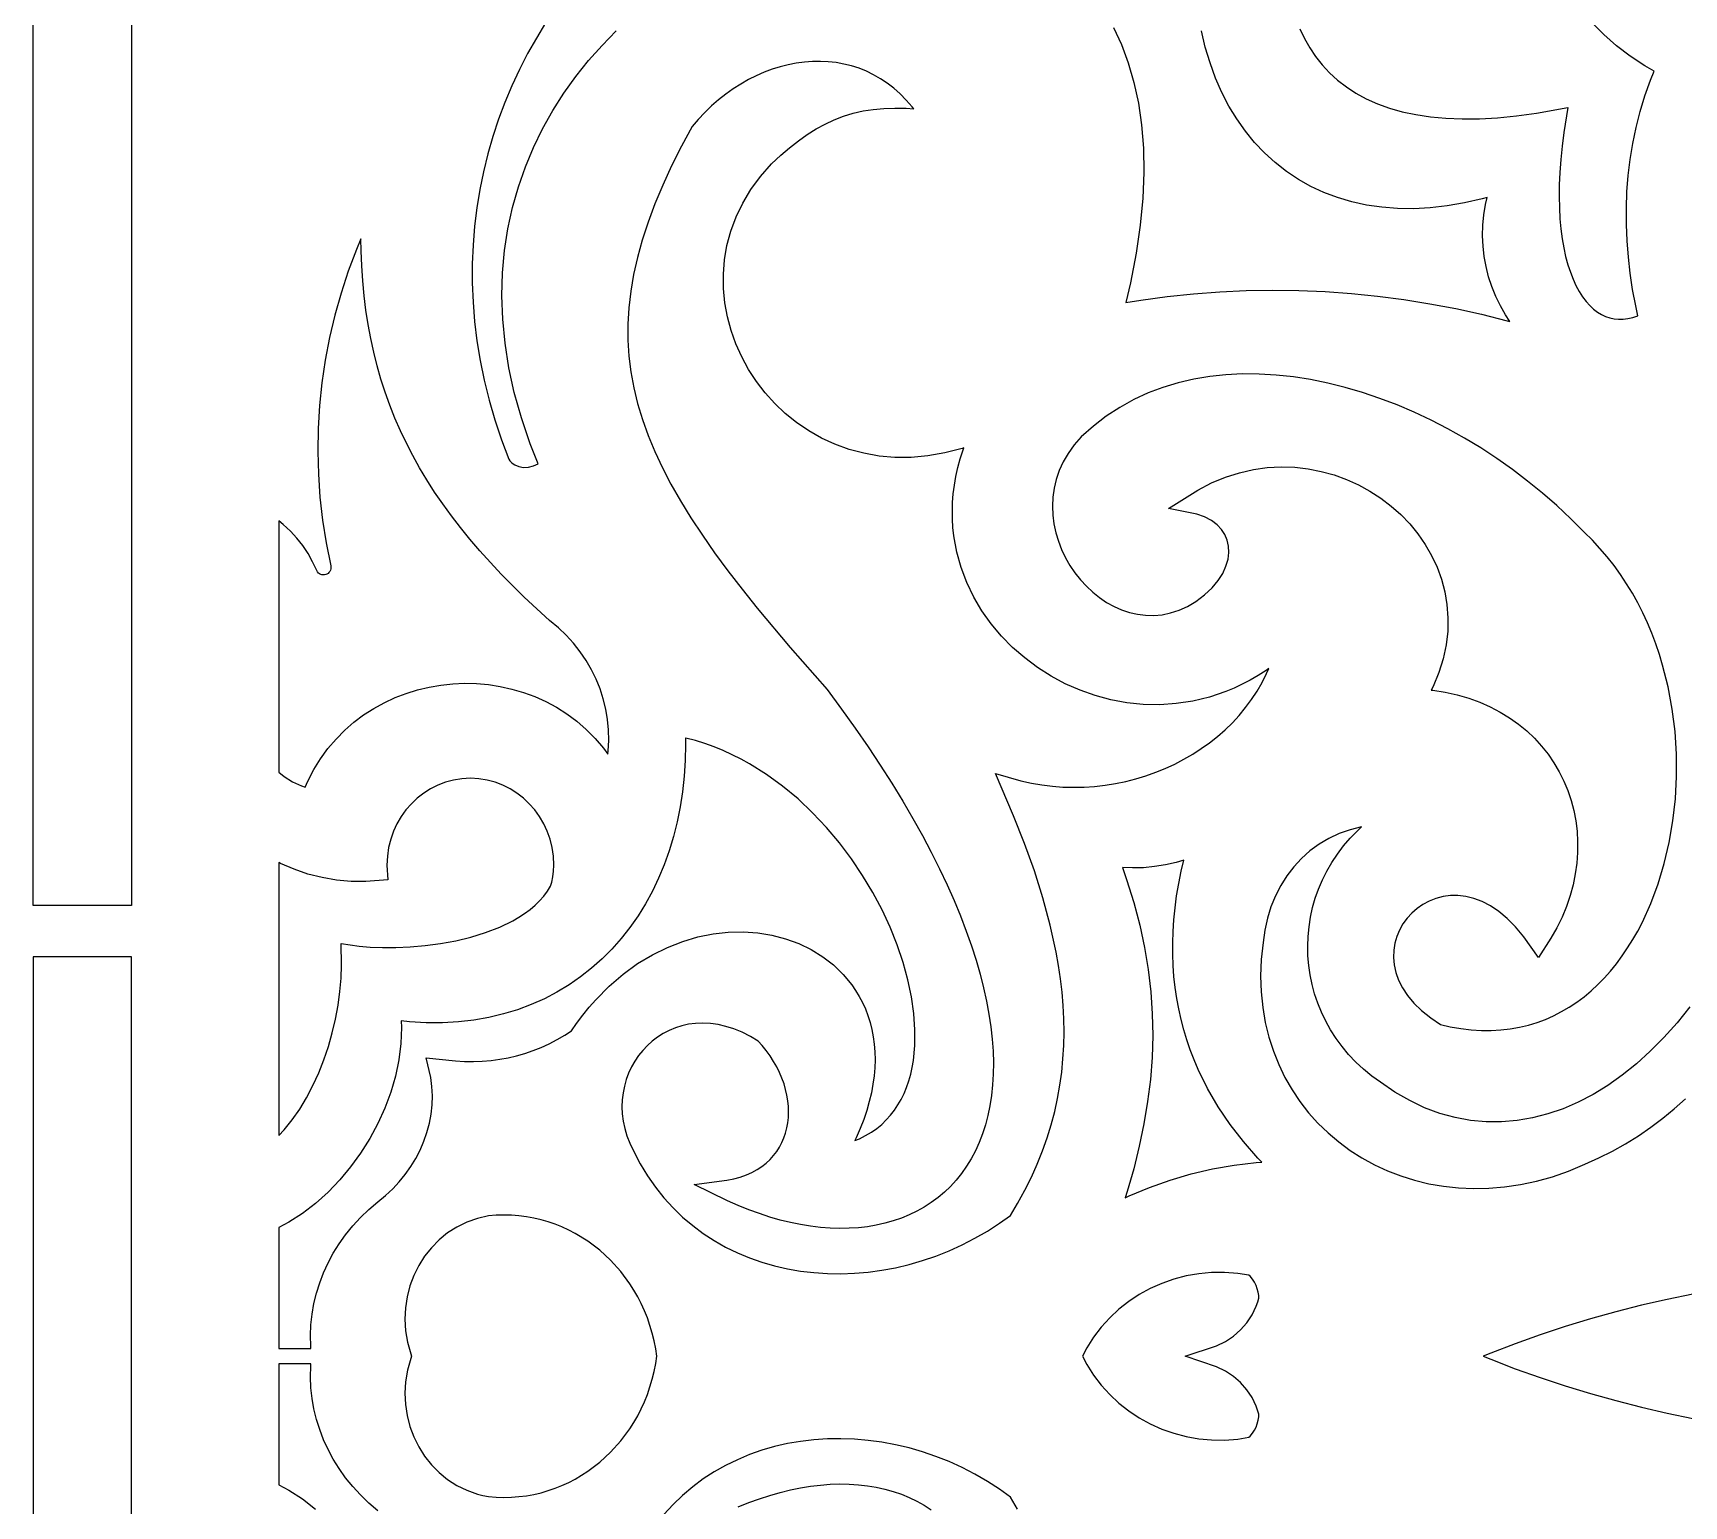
# Model space of a CAD drawing. Extents: x -375 to 375, y -1025 to 1025.
# Drawn here: x -275 to -207.8, y -717.9 to -658 of the extents above; entities that cross this region are included whole.
import ezdxf

# ---------------------------------------------------------------- set-up
doc = ezdxf.new("R2010")
doc.units = 0
doc.layers.add('LAYER_10', color=1, linetype='CONTINUOUS')

msp = doc.modelspace()

# ---------------------------------------------------------------- linework, layer by layer
at = {"layer": 'LAYER_10'}
for points in [[(-275, -693.463), (-275, -464.039), (-271, -464.039), (-271, -693.463)], [(-244.742, -700.022), (-244.87, -699.798), (-245.012, -699.578), (-245.169, -699.362), (-245.341, -699.152), (-245.504, -698.975), (-245.818, -698.786), (-246.156, -698.615), (-246.489, -698.479), (-246.815, -698.375), (-247.134, -698.302), (-247.445, -698.258), (-247.749, -698.243), (-248.043, -698.254), (-248.328, -698.29), (-248.603, -698.351), (-248.868, -698.434), (-249.121, -698.539), (-249.363, -698.665), (-249.592, -698.81), (-249.807, -698.974), (-250.008, -699.154), (-250.194, -699.351), (-250.364, -699.563), (-250.517, -699.788), (-250.652, -700.025), (-250.769, -700.274), (-250.866, -700.533), (-250.942, -700.801), (-250.998, -701.077), (-251.031, -701.359), (-251.042, -701.646), (-251.029, -701.938), (-250.992, -702.233), (-250.929, -702.53), (-250.839, -702.829), (-250.722, -703.128), (-250.573, -703.434), (-250.299, -703.962), (-250.001, -704.454), (-249.678, -704.917), (-249.332, -705.351), (-248.963, -705.756), (-248.573, -706.132), (-248.162, -706.479), (-247.733, -706.798), (-247.286, -707.088), (-246.823, -707.349), (-246.345, -707.583), (-245.853, -707.788), (-245.349, -707.965), (-244.833, -708.113), (-244.308, -708.234), (-243.774, -708.326), (-243.233, -708.391), (-242.686, -708.427), (-242.134, -708.435), (-241.58, -708.415), (-241.024, -708.368), (-240.468, -708.293), (-239.913, -708.189), (-239.36, -708.059), (-238.811, -707.9), (-238.267, -707.715), (-237.73, -707.502), (-237.201, -707.261), (-236.682, -706.994), (-236.173, -706.699), (-235.676, -706.377), (-235.236, -706.061), (-234.945, -705.576), (-234.652, -705.043), (-234.385, -704.51), (-234.146, -703.977), (-233.932, -703.443), (-233.743, -702.909), (-233.579, -702.375), (-233.438, -701.84), (-233.321, -701.305), (-233.226, -700.769), (-233.152, -700.232), (-233.1, -699.694), (-233.069, -699.156), (-233.058, -698.616), (-233.066, -698.075), (-233.093, -697.533), (-233.138, -696.99), (-233.2, -696.446), (-233.28, -695.901), (-233.376, -695.356), (-233.616, -694.256), (-233.914, -693.154), (-234.265, -692.046), (-234.665, -690.933), (-235.11, -689.815), (-235.849, -688.095), (-234.811, -688.387), (-234.387, -688.483), (-233.961, -688.557), (-233.532, -688.611), (-233.102, -688.643), (-232.671, -688.654), (-232.242, -688.646), (-231.813, -688.617), (-231.388, -688.569), (-230.966, -688.501), (-230.548, -688.415), (-230.135, -688.309), (-229.729, -688.186), (-229.329, -688.044), (-228.938, -687.885), (-228.556, -687.709), (-228.184, -687.516), (-227.822, -687.307), (-227.473, -687.082), (-227.136, -686.841), (-226.812, -686.585), (-226.503, -686.313), (-226.21, -686.028), (-225.933, -685.728), (-225.672, -685.415), (-225.43, -685.088), (-225.206, -684.748), (-225.002, -684.395), (-224.819, -684.03), (-224.728, -683.82), (-224.84, -683.9), (-225.159, -684.105), (-225.482, -684.294), (-225.808, -684.465), (-226.137, -684.62), (-226.472, -684.759), (-227.139, -684.985), (-227.813, -685.149), (-228.49, -685.252), (-229.165, -685.295), (-229.835, -685.282), (-230.497, -685.214), (-231.149, -685.094), (-231.786, -684.923), (-232.407, -684.705), (-233.007, -684.44), (-233.584, -684.132), (-234.136, -683.781), (-234.658, -683.392), (-235.148, -682.964), (-235.603, -682.501), (-236.02, -682.004), (-236.395, -681.475), (-236.726, -680.916), (-237.009, -680.331), (-237.24, -679.719), (-237.418, -679.085), (-237.537, -678.433), (-237.574, -678.095), (-237.596, -677.756), (-237.601, -677.413), (-237.59, -677.066), (-237.562, -676.717), (-237.517, -676.364), (-237.455, -676.009), (-237.375, -675.651), (-237.276, -675.291), (-237.159, -674.93), (-237.128, -674.847), (-237.201, -674.873), (-237.906, -675.058), (-238.598, -675.178), (-239.276, -675.237), (-239.937, -675.237), (-240.579, -675.181), (-241.2, -675.071), (-241.8, -674.911), (-242.375, -674.702), (-242.923, -674.449), (-243.444, -674.154), (-243.936, -673.82), (-244.396, -673.449), (-244.823, -673.046), (-245.215, -672.611), (-245.571, -672.149), (-245.89, -671.662), (-246.169, -671.153), (-246.406, -670.625), (-246.601, -670.079), (-246.751, -669.52), (-246.855, -668.95), (-246.91, -668.371), (-246.915, -667.787), (-246.869, -667.201), (-246.769, -666.616), (-246.613, -666.034), (-246.401, -665.46), (-246.13, -664.896), (-245.8, -664.346), (-245.409, -663.812), (-244.954, -663.296), (-244.583, -662.952), (-244.222, -662.643), (-243.864, -662.361), (-243.504, -662.107), (-243.142, -661.88), (-242.776, -661.68), (-242.403, -661.507), (-242.022, -661.361), (-241.631, -661.242), (-241.23, -661.15), (-240.816, -661.085), (-240.389, -661.045), (-239.945, -661.031), (-239.485, -661.041), (-239.174, -661.063), (-239.236, -660.98), (-239.473, -660.705), (-239.721, -660.454), (-239.979, -660.225), (-240.247, -660.02), (-240.523, -659.836), (-240.807, -659.674), (-241.099, -659.534), (-241.398, -659.415), (-241.702, -659.317), (-242.013, -659.24), (-242.328, -659.183), (-242.647, -659.147), (-242.969, -659.132), (-243.294, -659.136), (-243.621, -659.16), (-243.949, -659.204), (-244.278, -659.268), (-244.605, -659.352), (-244.932, -659.454), (-245.256, -659.576), (-245.578, -659.716), (-245.895, -659.876), (-246.208, -660.054), (-246.515, -660.25), (-246.817, -660.464), (-247.111, -660.696), (-247.397, -660.946), (-247.674, -661.214), (-247.942, -661.499), (-248.183, -661.781), (-248.615, -662.583), (-249.019, -663.387), (-249.381, -664.169), (-249.7, -664.93), (-249.979, -665.673), (-250.216, -666.397), (-250.413, -667.106), (-250.569, -667.801), (-250.686, -668.482), (-250.762, -669.153), (-250.8, -669.815), (-250.798, -670.469), (-250.758, -671.117), (-250.679, -671.762), (-250.561, -672.406), (-250.405, -673.049), (-250.21, -673.695), (-249.977, -674.344), (-249.705, -674.998), (-249.395, -675.659), (-249.047, -676.328), (-248.66, -677.007), (-248.235, -677.698), (-247.771, -678.401), (-247.27, -679.119), (-246.73, -679.852), (-246.153, -680.602), (-245.539, -681.37), (-244.198, -682.971), (-242.699, -684.674), (-242.109, -685.47), (-241.554, -686.245), (-241.029, -687.006), (-240.532, -687.755), (-240.063, -688.49), (-239.621, -689.212), (-239.207, -689.92), (-238.82, -690.615), (-238.459, -691.296), (-238.124, -691.964), (-237.815, -692.619), (-237.53, -693.259), (-237.271, -693.886), (-237.036, -694.499), (-236.824, -695.098), (-236.636, -695.684), (-236.472, -696.255), (-236.33, -696.813), (-236.21, -697.356), (-236.112, -697.885), (-236.035, -698.4), (-235.98, -698.901), (-235.946, -699.387), (-235.932, -699.859), (-235.938, -700.317), (-235.963, -700.76), (-236.008, -701.188), (-236.072, -701.601), (-236.155, -702), (-236.256, -702.383), (-236.375, -702.752), (-236.511, -703.104), (-236.665, -703.441), (-236.836, -703.762), (-237.023, -704.067), (-237.225, -704.355), (-237.443, -704.627), (-237.676, -704.882), (-237.923, -705.119), (-238.184, -705.339), (-238.459, -705.542), (-238.745, -705.727), (-239.044, -705.894), (-239.354, -706.044), (-239.675, -706.176), (-240.006, -706.289), (-240.346, -706.385), (-240.697, -706.463), (-241.055, -706.523), (-241.422, -706.564), (-241.797, -706.588), (-242.179, -706.594), (-242.568, -706.582), (-242.964, -706.552), (-243.365, -706.504), (-243.772, -706.438), (-244.185, -706.354), (-244.602, -706.251), (-245.023, -706.131), (-245.448, -705.992), (-245.877, -705.835), (-246.309, -705.66), (-246.743, -705.466), (-248.106, -704.805), (-246.773, -704.631), (-246.49, -704.575), (-246.226, -704.503), (-245.98, -704.416), (-245.752, -704.315), (-245.542, -704.201), (-245.349, -704.075), (-245.173, -703.937), (-245.014, -703.789), (-244.87, -703.632), (-244.743, -703.464), (-244.63, -703.288), (-244.533, -703.104), (-244.45, -702.912), (-244.383, -702.713), (-244.33, -702.507), (-244.292, -702.295), (-244.27, -702.078), (-244.262, -701.857), (-244.269, -701.632), (-244.292, -701.404), (-244.329, -701.173), (-244.382, -700.942), (-244.449, -700.711), (-244.532, -700.479), (-244.629, -700.25)], [(-251.597, -687.176), (-251.576, -686.745), (-251.586, -686.316), (-251.627, -685.891), (-251.699, -685.471), (-251.801, -685.057), (-251.932, -684.652), (-252.092, -684.256), (-252.28, -683.871), (-252.496, -683.499), (-252.739, -683.14), (-253.009, -682.798), (-253.306, -682.473), (-253.628, -682.166), (-253.991, -681.867), (-255.013, -680.923), (-255.955, -679.983), (-256.82, -679.041), (-257.226, -678.566), (-257.613, -678.09), (-257.981, -677.612), (-258.331, -677.13), (-258.662, -676.645), (-258.976, -676.156), (-259.272, -675.663), (-259.549, -675.165), (-259.809, -674.661), (-260.051, -674.152), (-260.276, -673.637), (-260.483, -673.116), (-260.673, -672.587), (-260.846, -672.051), (-261.002, -671.508), (-261.141, -670.956), (-261.263, -670.396), (-261.369, -669.827), (-261.458, -669.249), (-261.531, -668.661), (-261.588, -668.063), (-261.629, -667.454), (-261.654, -666.835), (-261.662, -666.351), (-261.847, -666.785), (-262.177, -667.666), (-262.469, -668.557), (-262.722, -669.458), (-262.936, -670.367), (-263.111, -671.282), (-263.246, -672.204), (-263.341, -673.13), (-263.397, -674.06), (-263.414, -674.992), (-263.39, -675.925), (-263.326, -676.857), (-263.221, -677.788), (-263.077, -678.717), (-262.89, -679.649), (-262.883, -679.713), (-262.888, -679.773), (-262.903, -679.828), (-262.927, -679.876), (-262.96, -679.919), (-262.999, -679.954), (-263.043, -679.983), (-263.091, -680.003), (-263.141, -680.016), (-263.193, -680.02), (-263.245, -680.015), (-263.296, -680.001), (-263.344, -679.977), (-263.388, -679.943), (-263.426, -679.898), (-263.458, -679.841), (-263.624, -679.478), (-263.813, -679.14), (-264.027, -678.819), (-264.267, -678.516), (-264.531, -678.231), (-264.817, -677.967), (-264.998, -677.824), (-264.998, -688.036), (-264.788, -688.211), (-264.45, -688.425), (-264.082, -688.596), (-263.927, -688.645), (-263.826, -688.407), (-263.58, -687.934), (-263.305, -687.49), (-263.002, -687.075), (-262.673, -686.69), (-262.32, -686.334), (-261.945, -686.009), (-261.551, -685.713), (-261.139, -685.448), (-260.712, -685.213), (-260.27, -685.008), (-259.817, -684.834), (-259.354, -684.691), (-258.883, -684.578), (-258.406, -684.496), (-257.924, -684.445), (-257.441, -684.425), (-256.956, -684.436), (-256.473, -684.478), (-255.993, -684.552), (-255.518, -684.658), (-255.05, -684.795), (-254.591, -684.964), (-254.142, -685.166), (-253.707, -685.4), (-253.286, -685.667), (-252.882, -685.966), (-252.496, -686.298), (-252.132, -686.663), (-251.79, -687.061), (-251.613, -687.302)], [(-226.415, -678.607), (-226.51, -678.379), (-226.649, -678.168), (-226.831, -677.976), (-227.06, -677.805), (-227.336, -677.661), (-227.66, -677.548), (-228.803, -677.315), (-227.611, -676.564), (-227.053, -676.275), (-226.49, -676.041), (-225.923, -675.86), (-225.355, -675.732), (-224.789, -675.654), (-224.228, -675.624), (-223.672, -675.64), (-223.126, -675.701), (-222.591, -675.805), (-222.07, -675.949), (-221.565, -676.132), (-221.078, -676.352), (-220.611, -676.607), (-220.167, -676.895), (-219.748, -677.215), (-219.356, -677.565), (-218.993, -677.943), (-218.662, -678.347), (-218.365, -678.776), (-218.105, -679.227), (-217.883, -679.7), (-217.703, -680.191), (-217.567, -680.7), (-217.478, -681.224), (-217.437, -681.76), (-217.447, -682.308), (-217.512, -682.863), (-217.631, -683.424), (-217.809, -683.989), (-218.046, -684.555), (-218.121, -684.698), (-218.057, -684.704), (-217.549, -684.784), (-217.061, -684.892), (-216.593, -685.028), (-216.145, -685.191), (-215.719, -685.379), (-215.314, -685.592), (-214.932, -685.827), (-214.572, -686.085), (-214.235, -686.363), (-213.922, -686.661), (-213.633, -686.977), (-213.368, -687.31), (-213.129, -687.659), (-212.915, -688.022), (-212.727, -688.399), (-212.565, -688.787), (-212.429, -689.187), (-212.321, -689.596), (-212.24, -690.013), (-212.187, -690.437), (-212.162, -690.867), (-212.165, -691.302), (-212.197, -691.739), (-212.258, -692.179), (-212.348, -692.619), (-212.468, -693.059), (-212.618, -693.497), (-212.799, -693.933), (-213.009, -694.364), (-213.251, -694.789), (-213.76, -695.572), (-214.349, -694.73), (-214.685, -694.326), (-215.025, -693.984), (-215.367, -693.702), (-215.709, -693.475), (-216.048, -693.301), (-216.382, -693.176), (-216.71, -693.096), (-217.03, -693.058), (-217.34, -693.06), (-217.64, -693.099), (-217.927, -693.173), (-218.2, -693.279), (-218.456, -693.415), (-218.693, -693.578), (-218.909, -693.766), (-219.103, -693.977), (-219.27, -694.208), (-219.41, -694.457), (-219.521, -694.72), (-219.6, -694.996), (-219.645, -695.282), (-219.655, -695.577), (-219.628, -695.879), (-219.56, -696.185), (-219.45, -696.496), (-219.293, -696.808), (-219.087, -697.121), (-218.829, -697.431), (-218.514, -697.737), (-218.141, -698.035), (-217.739, -698.299), (-217.342, -698.391), (-216.911, -698.467), (-216.489, -698.517), (-216.078, -698.543), (-215.676, -698.545), (-215.284, -698.523), (-214.902, -698.479), (-214.53, -698.413), (-214.168, -698.326), (-213.815, -698.218), (-213.472, -698.09), (-213.139, -697.943), (-212.815, -697.776), (-212.501, -697.592), (-212.197, -697.389), (-211.903, -697.169), (-211.618, -696.932), (-211.344, -696.678), (-211.08, -696.409), (-210.826, -696.125), (-210.582, -695.827), (-210.35, -695.514), (-210.128, -695.188), (-209.916, -694.849), (-209.716, -694.498), (-209.529, -694.138), (-209.184, -693.379), (-208.887, -692.584), (-208.638, -691.756), (-208.438, -690.9), (-208.287, -690.022), (-208.187, -689.126), (-208.139, -688.218), (-208.144, -687.304), (-208.202, -686.388), (-208.315, -685.476), (-208.482, -684.573), (-208.706, -683.682), (-208.838, -683.247), (-208.985, -682.815), (-209.146, -682.389), (-209.322, -681.97), (-209.512, -681.559), (-209.717, -681.155), (-209.936, -680.76), (-210.17, -680.375), (-210.419, -679.999), (-210.683, -679.634), (-210.961, -679.28), (-211.255, -678.938), (-211.564, -678.608), (-211.896, -678.284), (-212.444, -677.73), (-213.009, -677.2), (-213.593, -676.689), (-214.197, -676.198), (-214.817, -675.728), (-215.453, -675.28), (-216.103, -674.854), (-216.765, -674.453), (-217.438, -674.076), (-218.121, -673.725), (-218.811, -673.401), (-219.507, -673.105), (-220.208, -672.837), (-220.913, -672.599), (-221.618, -672.392), (-222.324, -672.216), (-223.028, -672.073), (-223.728, -671.963), (-224.424, -671.887), (-225.114, -671.847), (-225.796, -671.842), (-226.468, -671.875), (-227.129, -671.945), (-227.778, -672.053), (-228.414, -672.201), (-229.034, -672.389), (-229.638, -672.617), (-230.223, -672.888), (-230.79, -673.202), (-231.337, -673.559), (-231.862, -673.962), (-232.359, -674.405), (-232.646, -674.733), (-232.891, -675.073), (-233.094, -675.42), (-233.256, -675.774), (-233.379, -676.133), (-233.465, -676.495), (-233.516, -676.859), (-233.532, -677.223), (-233.517, -677.586), (-233.47, -677.946), (-233.393, -678.301), (-233.288, -678.649), (-233.157, -678.989), (-232.999, -679.317), (-232.818, -679.632), (-232.615, -679.932), (-232.391, -680.215), (-232.148, -680.478), (-231.888, -680.72), (-231.613, -680.938), (-231.325, -681.132), (-231.024, -681.298), (-230.714, -681.436), (-230.395, -681.543), (-230.069, -681.618), (-229.738, -681.659), (-229.402, -681.666), (-229.063, -681.635), (-228.722, -681.565), (-228.379, -681.455), (-228.035, -681.301), (-227.695, -681.104), (-227.336, -680.828), (-227.034, -680.54), (-226.79, -680.247), (-226.602, -679.953), (-226.468, -679.662), (-226.385, -679.379), (-226.35, -679.108), (-226.361, -678.85)], [(-258.823, -700.456), (-259.01, -699.655), (-257.818, -699.783), (-257.45, -699.801), (-257.084, -699.803), (-256.723, -699.789), (-256.366, -699.76), (-256.014, -699.714), (-255.667, -699.652), (-255.325, -699.573), (-254.986, -699.477), (-254.653, -699.363), (-254.323, -699.232), (-253.998, -699.083), (-253.677, -698.915), (-253.361, -698.728), (-253.091, -698.551), (-252.885, -698.253), (-252.634, -697.917), (-252.376, -697.598), (-252.109, -697.294), (-251.562, -696.741), (-250.992, -696.252), (-250.404, -695.826), (-249.802, -695.464), (-249.189, -695.162), (-248.571, -694.921), (-247.95, -694.739), (-247.33, -694.615), (-246.715, -694.547), (-246.11, -694.534), (-245.517, -694.575), (-244.94, -694.668), (-244.384, -694.813), (-243.852, -695.008), (-243.348, -695.251), (-242.875, -695.543), (-242.439, -695.88), (-242.043, -696.263), (-241.694, -696.687), (-241.534, -696.92), (-241.389, -697.159), (-241.258, -697.409), (-241.14, -697.668), (-241.037, -697.937), (-240.948, -698.215), (-240.875, -698.502), (-240.818, -698.797), (-240.777, -699.101), (-240.752, -699.412), (-240.745, -699.731), (-240.756, -700.058), (-240.784, -700.392), (-240.831, -700.732), (-240.896, -701.08), (-240.98, -701.433), (-241.084, -701.793), (-241.207, -702.159), (-241.351, -702.531), (-241.515, -702.908), (-241.57, -703.021), (-241.379, -702.943), (-241.129, -702.818), (-240.895, -702.679), (-240.677, -702.527), (-240.475, -702.361), (-240.287, -702.182), (-240.115, -701.991), (-239.956, -701.788), (-239.812, -701.572), (-239.682, -701.345), (-239.565, -701.107), (-239.462, -700.857), (-239.372, -700.597), (-239.296, -700.326), (-239.234, -700.046), (-239.185, -699.76), (-239.126, -699.151), (-239.12, -698.517), (-239.165, -697.856), (-239.262, -697.176), (-239.408, -696.479), (-239.602, -695.772), (-239.843, -695.058), (-240.13, -694.343), (-240.461, -693.631), (-240.834, -692.927), (-241.249, -692.236), (-241.702, -691.562), (-242.194, -690.91), (-242.722, -690.284), (-243.284, -689.689), (-243.879, -689.129), (-244.506, -688.609), (-245.162, -688.133), (-245.849, -687.704), (-246.198, -687.511), (-246.557, -687.33), (-246.922, -687.164), (-247.292, -687.013), (-247.669, -686.876), (-248.051, -686.756), (-248.439, -686.652), (-248.463, -686.646), (-248.455, -686.907), (-248.466, -687.559), (-248.505, -688.202), (-248.572, -688.834), (-248.667, -689.454), (-248.79, -690.062), (-248.939, -690.656), (-249.116, -691.236), (-249.319, -691.801), (-249.548, -692.348), (-249.803, -692.879), (-250.083, -693.39), (-250.388, -693.882), (-250.718, -694.353), (-251.073, -694.803), (-251.451, -695.23), (-251.853, -695.633), (-252.278, -696.011), (-252.725, -696.363), (-253.195, -696.688), (-253.686, -696.985), (-254.199, -697.253), (-254.733, -697.49), (-255.287, -697.697), (-255.86, -697.871), (-256.453, -698.012), (-257.064, -698.119), (-257.694, -698.191), (-258.341, -698.228), (-259.006, -698.227), (-259.687, -698.189), (-260.017, -698.152), (-260.007, -698.424), (-260.031, -699.077), (-260.114, -699.738), (-260.253, -700.397), (-260.444, -701.051), (-260.685, -701.696), (-260.971, -702.326), (-261.301, -702.939), (-261.672, -703.529), (-262.08, -704.091), (-262.524, -704.623), (-262.999, -705.119), (-263.505, -705.574), (-264.038, -705.984), (-264.596, -706.345), (-265, -706.557), (-264.998, -711.48), (-263.693, -711.48), (-263.702, -711.385), (-263.711, -710.946), (-263.693, -710.509), (-263.646, -710.075), (-263.571, -709.646), (-263.468, -709.222), (-263.338, -708.804), (-263.181, -708.394), (-262.996, -707.992), (-262.785, -707.6), (-262.547, -707.218), (-262.282, -706.848), (-261.992, -706.491), (-261.676, -706.147), (-261.335, -705.817), (-260.971, -705.506), (-260.654, -705.252), (-260.368, -704.988), (-260.102, -704.703), (-259.855, -704.4), (-259.631, -704.081), (-259.429, -703.749), (-259.252, -703.404), (-259.1, -703.049), (-258.973, -702.686), (-258.874, -702.318), (-258.804, -701.946), (-258.762, -701.571), (-258.751, -701.197), (-258.771, -700.825)], [(-263.243, -692.328), (-263.82, -692.181), (-264.382, -691.987), (-264.926, -691.749), (-264.998, -691.711), (-264.998, -702.815), (-264.777, -702.584), (-264.453, -702.183), (-264.15, -701.748), (-263.87, -701.281), (-263.612, -700.787), (-263.378, -700.272), (-263.169, -699.739), (-262.985, -699.192), (-262.827, -698.637), (-262.695, -698.077), (-262.591, -697.518), (-262.515, -696.964), (-262.467, -696.419), (-262.448, -695.889), (-262.465, -695.006), (-261.728, -695.112), (-261.283, -695.15), (-260.781, -695.169), (-260.234, -695.167), (-259.652, -695.14), (-259.045, -695.087), (-258.425, -695.005), (-257.801, -694.891), (-257.185, -694.744), (-256.586, -694.562), (-256.016, -694.343), (-255.48, -694.083), (-255.235, -693.941), (-255.001, -693.788), (-254.781, -693.625), (-254.576, -693.451), (-254.389, -693.268), (-254.219, -693.075), (-254.068, -692.871), (-253.95, -692.68), (-253.899, -692.509), (-253.854, -692.292), (-253.825, -692.06), (-253.814, -691.818), (-253.832, -691.456), (-253.883, -691.105), (-253.967, -690.767), (-254.082, -690.443), (-254.225, -690.134), (-254.395, -689.843), (-254.591, -689.571), (-254.81, -689.321), (-255.051, -689.093), (-255.313, -688.89), (-255.593, -688.714), (-255.889, -688.566), (-256.2, -688.447), (-256.525, -688.361), (-256.862, -688.307), (-257.209, -688.289), (-257.556, -688.307), (-257.892, -688.361), (-258.217, -688.447), (-258.529, -688.566), (-258.825, -688.714), (-259.105, -688.89), (-259.366, -689.093), (-259.608, -689.321), (-259.827, -689.571), (-260.023, -689.843), (-260.193, -690.134), (-260.336, -690.443), (-260.45, -690.767), (-260.534, -691.105), (-260.586, -691.456), (-260.603, -691.817), (-260.572, -692.423), (-261.458, -692.489), (-262.059, -692.483), (-262.655, -692.43)], [(-229.806, -702.336), (-229.995, -703.245), (-230.223, -704.164), (-230.488, -705.094), (-230.57, -705.35), (-230.408, -705.271), (-229.584, -704.926), (-228.742, -704.627), (-227.884, -704.376), (-227.014, -704.173), (-226.132, -704.017), (-225.241, -703.911), (-225.017, -703.897), (-225.173, -703.737), (-225.76, -703.064), (-226.297, -702.368), (-226.784, -701.647), (-227.218, -700.901), (-227.596, -700.134), (-227.766, -699.736), (-227.921, -699.336), (-228.061, -698.929), (-228.186, -698.515), (-228.297, -698.095), (-228.392, -697.669), (-228.472, -697.237), (-228.537, -696.799), (-228.586, -696.354), (-228.619, -695.903), (-228.636, -695.446), (-228.637, -694.983), (-228.621, -694.513), (-228.589, -694.037), (-228.54, -693.555), (-228.475, -693.066), (-228.392, -692.572), (-228.292, -692.071), (-228.187, -691.617), (-228.494, -691.709), (-228.932, -691.81), (-229.376, -691.881), (-229.823, -691.923), (-230.272, -691.935), (-230.681, -691.918), (-230.51, -692.398), (-230.219, -693.332), (-229.976, -694.254), (-229.78, -695.166), (-229.63, -696.07), (-229.526, -696.968), (-229.466, -697.862), (-229.45, -698.754), (-229.477, -699.645), (-229.545, -700.538), (-229.656, -701.434)], [(-202.446, -924.973), (-202.446, -920.862), (-271, -920.862), (-271, -695.549), (-275, -695.549), (-275, -924.973)], [(-251.948, -707.477), (-252.429, -707.112), (-252.944, -706.794), (-253.208, -706.657), (-253.481, -706.532), (-253.76, -706.421), (-254.045, -706.323), (-254.334, -706.24), (-254.629, -706.171), (-254.928, -706.117), (-255.232, -706.079), (-255.539, -706.056), (-255.849, -706.049), (-256.162, -706.059), (-256.466, -706.084), (-256.924, -706.185), (-257.358, -706.336), (-257.763, -706.535), (-258.139, -706.777), (-258.483, -707.058), (-258.794, -707.376), (-259.07, -707.726), (-259.309, -708.105), (-259.508, -708.508), (-259.666, -708.932), (-259.78, -709.372), (-259.849, -709.825), (-259.871, -710.287), (-259.843, -710.754), (-259.765, -711.222), (-259.605, -711.79), (-259.765, -712.358), (-259.843, -712.825), (-259.871, -713.292), (-259.849, -713.754), (-259.78, -714.207), (-259.666, -714.647), (-259.508, -715.071), (-259.309, -715.474), (-259.07, -715.853), (-258.794, -716.203), (-258.483, -716.521), (-258.139, -716.803), (-257.763, -717.045), (-257.358, -717.243), (-256.92, -717.396), (-256.698, -717.452), (-256.47, -717.495), (-256.162, -717.521), (-255.849, -717.53), (-255.539, -717.523), (-255.232, -717.501), (-254.928, -717.462), (-254.629, -717.409), (-254.334, -717.34), (-254.045, -717.257), (-253.76, -717.159), (-253.481, -717.047), (-253.208, -716.922), (-252.944, -716.785), (-252.429, -716.467), (-251.948, -716.103), (-251.502, -715.692), (-251.093, -715.237), (-250.723, -714.739), (-250.557, -714.48), (-250.401, -714.209), (-250.257, -713.929), (-250.126, -713.641), (-250.007, -713.344), (-249.902, -713.04), (-249.81, -712.728), (-249.732, -712.409), (-249.669, -712.084), (-249.626, -711.79), (-249.669, -711.496), (-249.732, -711.17), (-249.81, -710.851), (-249.902, -710.539), (-250.007, -710.235), (-250.126, -709.939), (-250.257, -709.65), (-250.401, -709.37), (-250.557, -709.099), (-250.723, -708.84), (-251.093, -708.342), (-251.502, -707.888)], [(-231.856, -711.016), (-232.133, -711.454), (-232.305, -711.79), (-232.133, -712.125), (-231.856, -712.564), (-231.544, -712.973), (-231.199, -713.353), (-230.825, -713.701), (-230.423, -714.016), (-229.996, -714.298), (-229.547, -714.543), (-229.077, -714.752), (-228.591, -714.923), (-228.089, -715.054), (-227.576, -715.145), (-227.053, -715.193), (-226.523, -715.199), (-225.988, -715.159), (-225.535, -715.087), (-225.486, -715.038), (-225.393, -714.923), (-225.313, -714.8), (-225.246, -714.671), (-225.194, -714.536), (-225.156, -714.396), (-225.133, -714.254), (-225.127, -714.151), (-225.237, -713.817), (-225.406, -713.471), (-225.62, -713.152), (-225.875, -712.864), (-226.168, -712.609), (-226.495, -712.392), (-226.852, -712.218), (-228.129, -711.79), (-226.852, -711.362), (-226.495, -711.187), (-226.168, -710.97), (-225.875, -710.716), (-225.62, -710.427), (-225.406, -710.108), (-225.235, -709.757), (-225.17, -709.581), (-225.127, -709.434), (-225.133, -709.326), (-225.156, -709.183), (-225.194, -709.044), (-225.246, -708.909), (-225.313, -708.779), (-225.393, -708.656), (-225.486, -708.541), (-225.535, -708.492), (-225.988, -708.42), (-226.523, -708.381), (-227.053, -708.386), (-227.576, -708.435), (-228.089, -708.525), (-228.591, -708.656), (-229.077, -708.827), (-229.547, -709.036), (-229.996, -709.282), (-230.423, -709.563), (-230.825, -709.878), (-231.199, -710.226), (-231.544, -710.606)]]:
    msp.add_lwpolyline(points, close=True, dxfattribs=at)
for points in [[(-254.145, -657.572), (-254.523, -658.188), (-254.879, -658.819), (-255.211, -659.466), (-255.518, -660.126), (-255.801, -660.8), (-256.059, -661.487), (-256.291, -662.186), (-256.496, -662.896), (-256.673, -663.618), (-256.823, -664.349), (-256.944, -665.091), (-257.036, -665.841), (-257.098, -666.601), (-257.13, -667.368), (-257.131, -668.142), (-257.1, -668.923), (-257.037, -669.71), (-256.941, -670.502), (-256.811, -671.3), (-256.647, -672.101), (-256.447, -672.906), (-256.213, -673.715), (-255.942, -674.525), (-255.645, -675.309), (-255.599, -675.376), (-255.537, -675.444), (-255.47, -675.502), (-255.405, -675.544), (-255.232, -675.614), (-255.047, -675.643), (-254.847, -675.633), (-254.64, -675.584), (-254.446, -675.501), (-254.775, -674.683), (-255.132, -673.635), (-255.421, -672.604), (-255.642, -671.591), (-255.798, -670.597), (-255.892, -669.623), (-255.925, -668.669), (-255.899, -667.737), (-255.817, -666.827), (-255.681, -665.939), (-255.493, -665.076), (-255.256, -664.236), (-254.971, -663.422), (-254.642, -662.634), (-254.269, -661.872), (-253.857, -661.137), (-253.406, -660.43), (-252.92, -659.751), (-252.401, -659.102), (-251.85, -658.481), (-251.271, -657.891)], [(-231.051, -657.759), (-230.724, -658.453), (-230.444, -659.196), (-230.212, -659.987), (-230.031, -660.829), (-229.903, -661.72), (-229.829, -662.661), (-229.812, -663.653), (-229.854, -664.696), (-229.957, -665.791), (-230.122, -666.939), (-230.351, -668.139), (-230.54, -668.938), (-229.928, -668.837), (-228.861, -668.695), (-227.792, -668.584), (-226.721, -668.504), (-225.649, -668.455), (-224.577, -668.438), (-223.505, -668.451), (-222.434, -668.496), (-221.365, -668.572), (-220.299, -668.679), (-219.236, -668.817), (-218.177, -668.986), (-217.123, -669.185), (-216.074, -669.416), (-215.032, -669.678), (-214.918, -669.71), (-215.094, -669.445), (-215.307, -669.072), (-215.493, -668.688), (-215.652, -668.294), (-215.783, -667.891), (-215.887, -667.481), (-215.963, -667.066), (-216.01, -666.646), (-216.028, -666.223), (-216.018, -665.798), (-215.978, -665.373), (-215.908, -664.95), (-215.84, -664.664), (-216.043, -664.722), (-216.765, -664.888), (-217.472, -665.01), (-218.163, -665.088), (-218.837, -665.123), (-219.493, -665.115), (-220.131, -665.066), (-220.75, -664.976), (-221.348, -664.845), (-221.926, -664.674), (-222.482, -664.464), (-223.015, -664.216), (-223.524, -663.93), (-224.009, -663.607), (-224.467, -663.248), (-224.9, -662.854), (-225.304, -662.426), (-225.681, -661.965), (-226.029, -661.472), (-226.347, -660.948), (-226.634, -660.393), (-226.891, -659.81), (-227.116, -659.197), (-227.309, -658.557), (-227.469, -657.891)], [(-223.463, -657.803), (-223.277, -658.201), (-223.063, -658.581), (-222.822, -658.941), (-222.553, -659.28), (-222.255, -659.599), (-221.928, -659.896), (-221.571, -660.171), (-221.182, -660.423), (-220.762, -660.65), (-220.309, -660.853), (-219.822, -661.029), (-219.301, -661.178), (-218.745, -661.298), (-218.154, -661.388), (-217.526, -661.447), (-216.862, -661.474), (-216.161, -661.467), (-215.423, -661.426), (-214.647, -661.349), (-213.832, -661.235), (-212.557, -661.007), (-212.718, -662.021), (-212.791, -662.583), (-212.848, -663.125), (-212.886, -663.647), (-212.909, -664.149), (-212.915, -664.63), (-212.906, -665.091), (-212.882, -665.53), (-212.844, -665.948), (-212.792, -666.345), (-212.727, -666.719), (-212.65, -667.071), (-212.561, -667.401), (-212.46, -667.708), (-212.35, -667.992), (-212.23, -668.253), (-212.102, -668.491), (-211.965, -668.705), (-211.822, -668.896), (-211.673, -669.064), (-211.518, -669.209), (-211.358, -669.331), (-211.195, -669.431), (-211.027, -669.51), (-210.855, -669.568), (-210.678, -669.605), (-210.496, -669.622), (-210.308, -669.618), (-210.115, -669.592), (-209.915, -669.544), (-209.713, -669.474), (-209.802, -669.071), (-209.925, -668.413), (-210.024, -667.752), (-210.1, -667.089), (-210.152, -666.426), (-210.179, -665.763), (-210.181, -665.1), (-210.157, -664.438), (-210.106, -663.778), (-210.027, -663.12), (-209.921, -662.466), (-209.785, -661.817), (-209.621, -661.172), (-209.426, -660.532), (-209.201, -659.899), (-209.051, -659.534), (-209.431, -659.317), (-210.021, -658.925), (-210.577, -658.5), (-211.099, -658.042), (-211.585, -657.555)], [(-207.596, -697.586), (-208.118, -698.233), (-208.655, -698.834), (-209.206, -699.39), (-209.771, -699.9), (-210.347, -700.362), (-210.935, -700.777), (-211.533, -701.142), (-212.14, -701.458), (-212.754, -701.723), (-213.374, -701.937), (-213.999, -702.098), (-214.628, -702.206), (-215.259, -702.26), (-215.89, -702.258), (-216.521, -702.2), (-217.148, -702.085), (-217.771, -701.914), (-218.387, -701.684), (-218.996, -701.397), (-219.596, -701.051), (-220.179, -700.651), (-220.535, -700.395), (-220.873, -700.118), (-221.188, -699.826), (-221.48, -699.519), (-221.748, -699.198), (-221.992, -698.865), (-222.214, -698.521), (-222.411, -698.167), (-222.585, -697.804), (-222.736, -697.433), (-222.863, -697.056), (-222.966, -696.673), (-223.046, -696.285), (-223.102, -695.895), (-223.134, -695.502), (-223.143, -695.109), (-223.129, -694.715), (-223.091, -694.323), (-223.029, -693.934), (-222.944, -693.547), (-222.835, -693.166), (-222.702, -692.79), (-222.547, -692.422), (-222.367, -692.061), (-222.165, -691.709), (-221.938, -691.368), (-221.689, -691.039), (-221.416, -690.722), (-221.12, -690.419), (-220.951, -690.266), (-221.412, -690.379), (-221.86, -690.537), (-222.283, -690.735), (-222.681, -690.972), (-223.052, -691.244), (-223.395, -691.551), (-223.708, -691.89), (-223.991, -692.258), (-224.242, -692.654), (-224.459, -693.074), (-224.641, -693.518), (-224.786, -693.982), (-224.893, -694.465), (-224.962, -694.971), (-225.033, -695.66), (-225.058, -696.328), (-225.037, -696.977), (-224.974, -697.608), (-224.87, -698.22), (-224.725, -698.811), (-224.542, -699.382), (-224.323, -699.93), (-224.068, -700.456), (-223.78, -700.957), (-223.459, -701.435), (-223.107, -701.886), (-222.726, -702.311), (-222.317, -702.709), (-221.881, -703.078), (-221.421, -703.418), (-220.937, -703.727), (-220.43, -704.004), (-219.904, -704.249), (-219.358, -704.46), (-218.795, -704.636), (-218.216, -704.777), (-217.622, -704.88), (-217.015, -704.946), (-216.397, -704.973), (-215.769, -704.961), (-215.132, -704.907), (-214.488, -704.811), (-213.838, -704.672), (-213.184, -704.489), (-212.528, -704.26), (-211.866, -703.984), (-211.299, -703.728), (-210.748, -703.449), (-210.212, -703.147), (-209.691, -702.823), (-209.187, -702.478), (-208.7, -702.111), (-208.23, -701.725), (-207.777, -701.319)], [(-207.472, -709.263), (-208.524, -709.479), (-209.57, -709.719), (-210.61, -709.984), (-211.643, -710.272), (-212.669, -710.585), (-213.688, -710.922), (-214.699, -711.282), (-215.701, -711.667), (-216.001, -711.79), (-215.701, -711.913), (-214.699, -712.297), (-213.688, -712.658), (-212.669, -712.994), (-211.643, -713.307), (-210.61, -713.596), (-209.57, -713.86), (-208.524, -714.1), (-207.472, -714.316)], [(-260.971, -718.074), (-261.335, -717.762), (-261.676, -717.433), (-261.992, -717.089), (-262.282, -716.731), (-262.547, -716.361), (-262.785, -715.979), (-262.996, -715.587), (-263.181, -715.185), (-263.338, -714.775), (-263.468, -714.358), (-263.571, -713.933), (-263.646, -713.504), (-263.693, -713.07), (-263.711, -712.633), (-263.702, -712.194), (-263.693, -712.1), (-264.998, -712.1), (-265, -717.022), (-264.596, -717.235), (-264.038, -717.595), (-263.505, -718.005)], [(-234.945, -718.003), (-235.236, -717.519), (-235.676, -717.202), (-236.173, -716.88), (-236.682, -716.586), (-237.201, -716.318), (-237.73, -716.078), (-238.267, -715.865), (-238.811, -715.679), (-239.36, -715.521), (-239.913, -715.39), (-240.468, -715.287), (-241.024, -715.211), (-241.58, -715.164), (-242.134, -715.144), (-242.686, -715.153), (-243.233, -715.189), (-243.774, -715.253), (-244.308, -715.345), (-244.833, -715.466), (-245.349, -715.615), (-245.853, -715.791), (-246.345, -715.997), (-246.823, -716.23), (-247.286, -716.492), (-247.733, -716.782), (-248.162, -717.1), (-248.573, -717.448), (-248.963, -717.823), (-249.332, -718.228)], [(-246.311, -717.92), (-245.877, -717.744), (-245.448, -717.587), (-245.023, -717.448), (-244.602, -717.328), (-244.185, -717.226), (-243.772, -717.141), (-243.365, -717.075), (-242.964, -717.027), (-242.568, -716.997), (-242.179, -716.985), (-241.797, -716.991), (-241.422, -717.015), (-241.055, -717.057), (-240.697, -717.117), (-240.346, -717.194), (-240.006, -717.29), (-239.675, -717.404), (-239.354, -717.535), (-239.044, -717.685), (-238.745, -717.852), (-238.459, -718.037)]]:
    msp.add_lwpolyline(points, dxfattribs=at)

doc.saveas('drawing.dxf')
